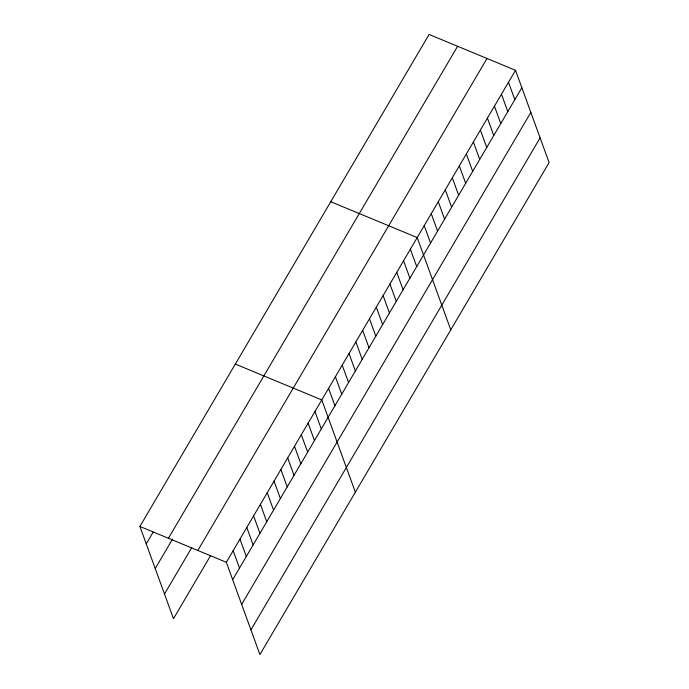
<?xml version="1.0" encoding="UTF-8"?>
<svg xmlns="http://www.w3.org/2000/svg" width="689" height="689" viewBox="0 0 689 689"><rect width="100%" height="100%" fill="white"/><g stroke="black" fill="none" stroke-linecap="round" stroke-linejoin="round"><path stroke-width="1.03" d="M139.901 526.439L429.083 34.45L515.518 70.295L549.099 162.561L259.917 654.55L226.337 562.293L139.901 526.439L173.482 618.705L210.713 555.368M146.24 543.854L153.061 532.252M168.426 538.273L457.599 46.284M155.232 568.554L172.534 539.117M164.499 594.004L191.757 547.617M197.821 550.459L486.994 58.47M226.337 562.293L515.518 70.295M232.675 579.699L521.849 87.71M241.667 604.399L530.84 112.41M250.934 629.849L540.107 137.86M330.763 201.731L417.198 237.576L450.778 329.833M235.337 364.085L321.772 399.93L355.352 492.196M508.491 82.249L514.829 99.655M501.471 94.195L507.81 111.609M494.444 106.14L500.782 123.555M487.424 118.095L493.763 135.5M480.397 130.04L486.735 147.455M473.377 141.986L479.716 159.4M466.358 153.94L472.688 171.346M459.33 165.885L465.669 183.3M452.311 177.831L458.65 195.245M445.283 189.785L451.622 207.191M438.264 201.731L444.603 219.145M431.245 213.676L437.575 231.091M424.217 225.63L430.556 243.036M410.377 249.168L416.716 266.583M403.565 260.769L409.903 278.184M396.743 272.37L403.082 289.776M389.931 283.963L396.27 301.377M383.118 295.564L389.449 312.97M376.297 307.156L382.636 324.571M369.485 318.757L375.815 336.163M362.664 330.35L369.003 347.764M355.851 341.951L362.19 359.357M349.03 353.543L355.369 370.958M342.218 365.144L348.556 382.55M335.397 376.737L341.735 394.151M328.584 388.338L334.923 405.743M314.951 411.531L321.289 428.937M308.138 423.124L314.468 440.538M301.317 434.725L307.656 452.13M294.504 446.317L300.843 463.731M287.683 457.918L294.022 475.324M280.871 469.51L287.21 486.925M274.058 481.111L280.389 498.526M267.237 492.713L273.576 510.118M260.425 504.305L266.755 521.719M253.604 515.906L259.942 533.312M246.791 527.498L253.13 544.913M239.97 539.099L246.309 556.505M233.158 550.692L239.496 568.106"/></g></svg>
